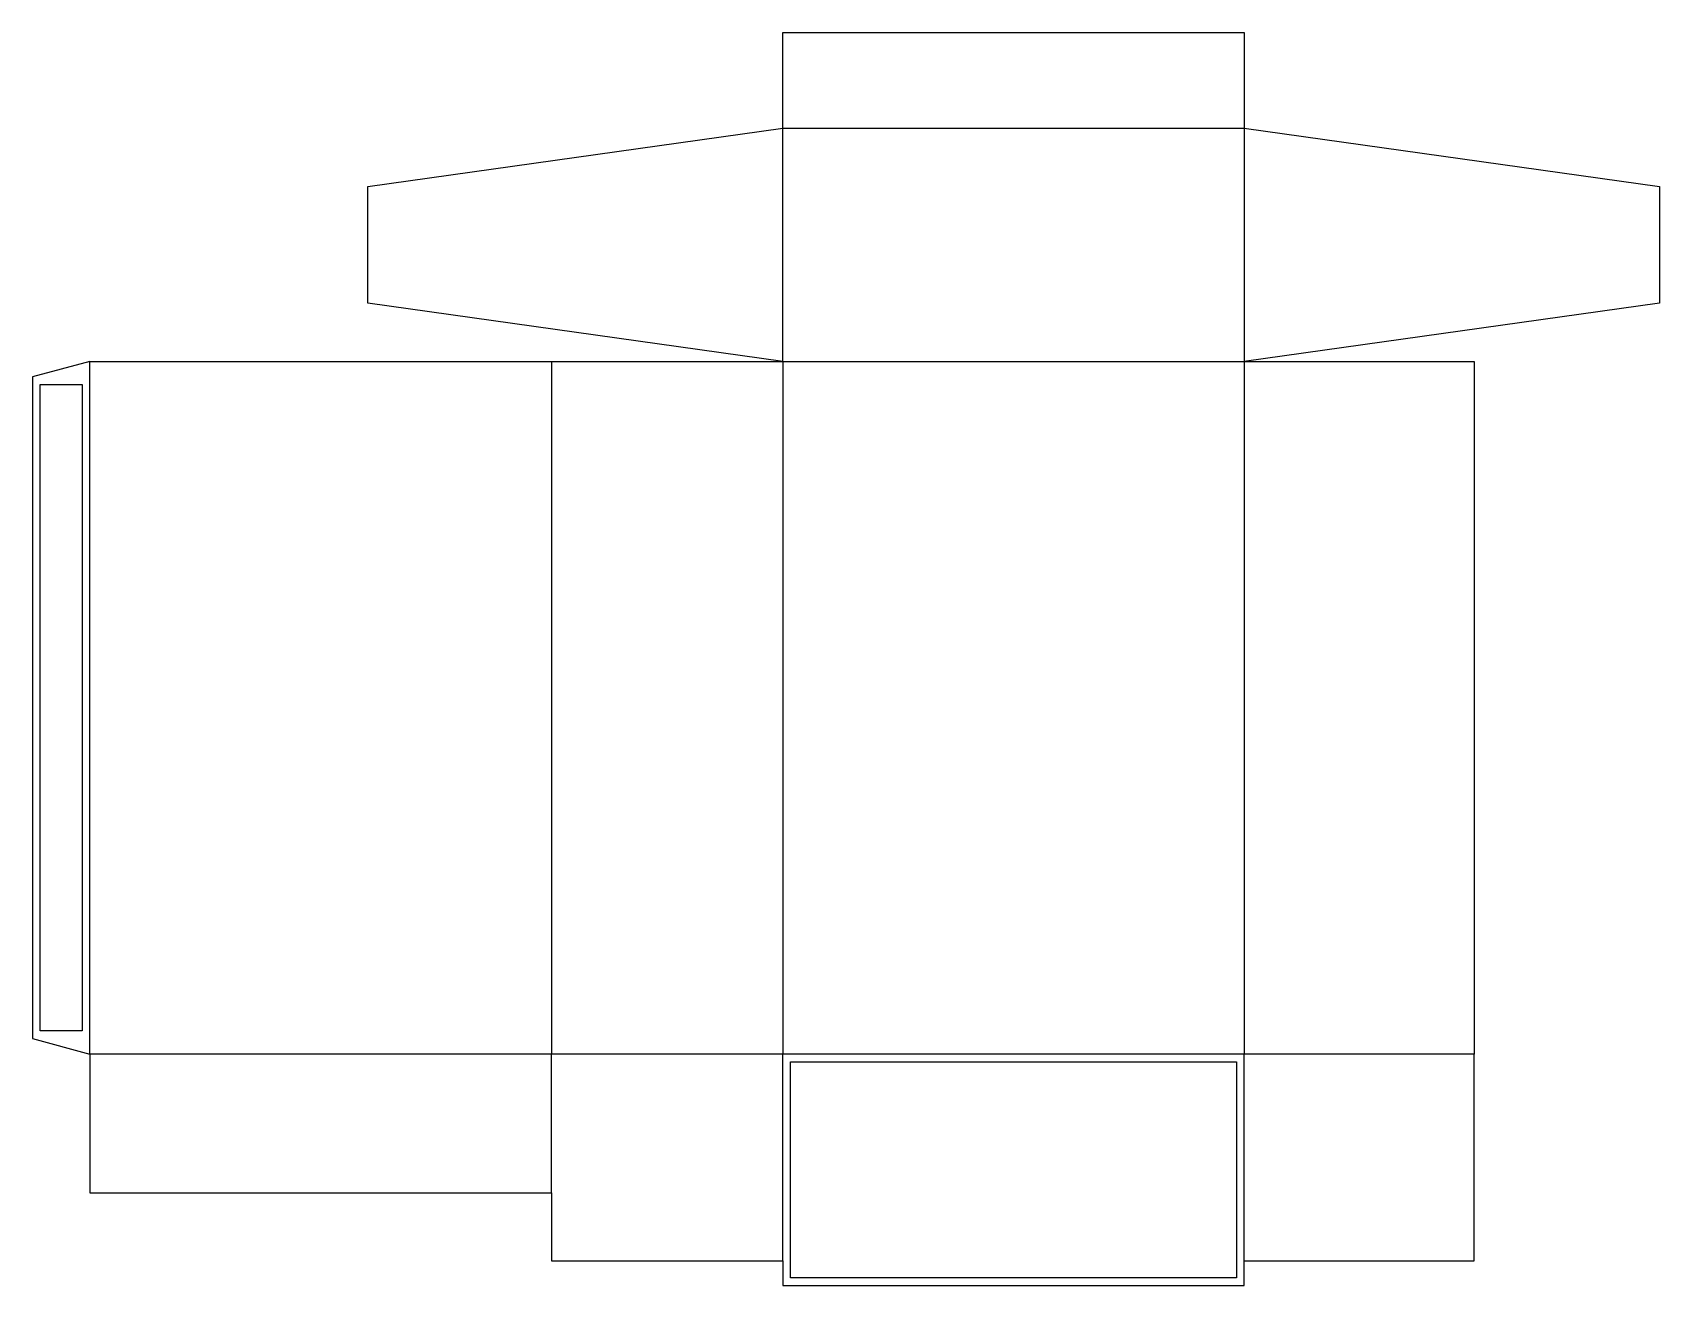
# Model space of a CAD drawing. Header units: millimetres. Extents: x 0 to 425, y 0 to 327.
import ezdxf

# ---------------------------------------------------------------- set-up
doc = ezdxf.new("R2010")
doc.units = ezdxf.units.MM
for name, color, linetype in [('CREASE', 5, 'CONTINUOUS'), ('CUT', 1, 'CONTINUOUS'), ('GLUE', 2, 'CONTINUOUS')]:
    doc.layers.add(name, color=color, linetype=linetype)

msp = doc.modelspace()

# ---------------------------------------------------------------- linework, layer by layer
at = {"layer": 'CREASE'}
for p, q in [((195.9, 241.35), (195.9, 302.25)), ((195.9, 302.25), (316.35, 302.25)), ((316.35, 302.25), (316.35, 241.35)), ((15, 60.45), (15, 241.35)), ((135.45, 241.35), (135.45, 60.45)), ((195.9, 241.35), (195.9, 60.45)), ((195.9, 241.35), (316.35, 241.35)), ((316.35, 241.35), (316.35, 60.45)), ((135.45, 60.45), (15, 60.45)), ((195.9, 60.45), (135.45, 60.45)), ((316.35, 60.45), (195.9, 60.45)), ((376.35, 60.45), (316.35, 60.45))]:
    msp.add_line(p, q, dxfattribs=at)
at = {"layer": 'CUT'}
for p, q in [((195.9, 327.25), (316.35, 327.25)), ((195.9, 302.25), (195.9, 327.25)), ((316.35, 327.25), (316.35, 302.25)), ((87.495, 287.025), (195.9, 302.25)), ((316.35, 302.25), (424.755, 287.025)), ((87.495, 256.575), (87.495, 287.025)), ((424.755, 287.025), (424.755, 256.575)), ((195.9, 241.35), (87.495, 256.575)), ((424.755, 256.575), (316.35, 241.35)), ((15, 241.35), (0, 237.331)), ((15, 241.35), (135.45, 241.35)), ((135.45, 241.35), (195.9, 241.35)), ((316.35, 241.35), (376.35, 241.35)), ((376.35, 241.35), (376.35, 60.45)), ((0, 237.331), (0, 64.469)), ((0, 64.469), (15, 60.45)), ((15, 60.45), (15, 24.18)), ((135.45, 24.18), (135.45, 60.45)), ((195.9, 6.45), (195.9, 60.45)), ((316.35, 6.45), (316.35, 60.45)), ((376.35, 6.45), (376.35, 60.45)), ((15, 24.18), (135.45, 24.18)), ((135.45, 24.18), (135.45, 6.45)), ((135.45, 6.45), (195.9, 6.45)), ((195.9, 6.45), (195.9, 0)), ((316.35, 0), (316.35, 6.45)), ((316.35, 6.45), (376.35, 6.45)), ((195.9, 0), (316.35, 0))]:
    msp.add_line(p, q, dxfattribs=at)
at = {"layer": 'GLUE'}
for p, q in [((2, 235.331), (13, 235.331)), ((2, 66.469), (2, 235.331)), ((13, 235.331), (13, 66.469)), ((13, 66.469), (2, 66.469)), ((197.9, 58.45), (314.35, 58.45)), ((197.9, 2), (197.9, 58.45)), ((314.35, 58.45), (314.35, 2)), ((314.35, 2), (197.9, 2))]:
    msp.add_line(p, q, dxfattribs=at)

doc.saveas('drawing.dxf')
